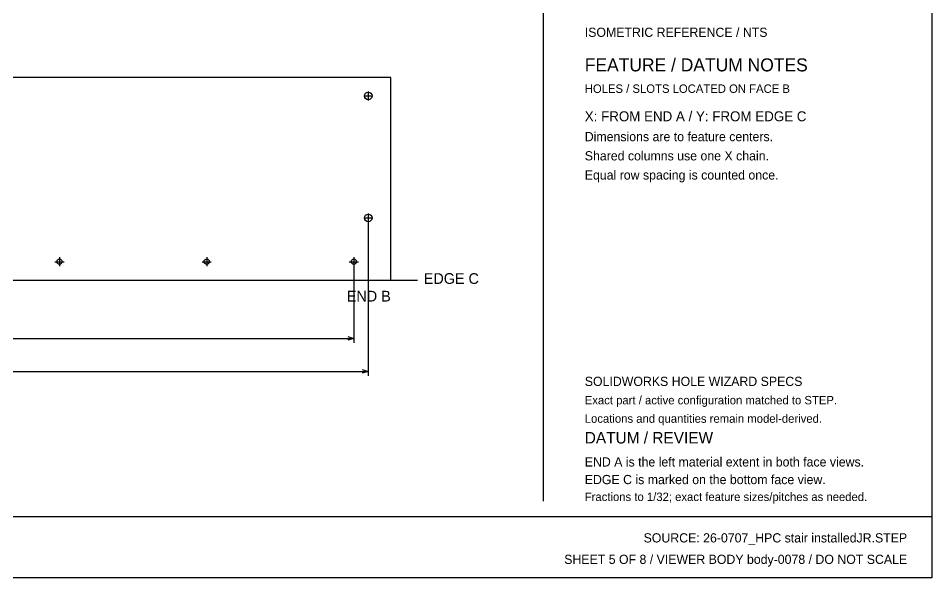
# Model space of a CAD drawing. Header units: inches. Extents: x 1.4 to 100.6, y 1.4 to 64.6.
# Drawn here: x 51 to 100.58, y 1.42 to 31.8 of the extents above; entities that cross this region are included whole.
import ezdxf
from ezdxf.enums import TextEntityAlignment as Align

# ---------------------------------------------------------------- set-up
doc = ezdxf.new("R2010")
doc.units = ezdxf.units.IN
doc.header["$MEASUREMENT"] = 0

msp = doc.modelspace()

# ---------------------------------------------------------------- linework, layer by layer
at = {"layer": 'ANNOTATION'}
for p, q in [((70, 27.833), (70, 27.333)), ((69.75, 27.583), (70.25, 27.583)), ((69.75, 20.958), (70.25, 20.958)), ((70, 21.208), (70, 20.708)), ((70, 20.833), (70, 12.375)), ((52.987, 18.583), (53.487, 18.583)), ((53.237, 18.833), (53.237, 18.333)), ((60.979, 18.583), (61.479, 18.583)), ((61.229, 18.833), (61.229, 18.333)), ((68.97, 18.583), (69.47, 18.583)), ((69.22, 18.833), (69.22, 18.333)), ((69.22, 18.458), (69.22, 14.167)), ((41.25, 17.583), (72.678, 17.583)), ((13.28, 14.417), (69.22, 14.417)), ((68.887, 14.521), (69.22, 14.417)), ((69.22, 14.417), (68.887, 14.312)), ((12.5, 12.625), (70, 12.625)), ((69.667, 12.729), (70, 12.625)), ((70, 12.625), (69.667, 12.521))]:
    msp.add_line(p, q, dxfattribs=at)
at = {"layer": 'OUTLINE'}
for p, q in [((100.583, 64.583), (100.583, 1.417)), ((79.5, 56.625), (79.5, 5.583)), ((71.22, 28.583), (11.28, 28.583)), ((71.22, 17.583), (71.22, 28.583)), ((11.28, 17.583), (71.22, 17.583)), ((1.417, 4.75), (100.583, 4.75)), ((100.583, 1.417), (1.417, 1.417))]:
    msp.add_line(p, q, dxfattribs=at)
for centre, radius in [((70, 27.583), 0.203), ((70, 20.958), 0.203), ((53.237, 18.583), 0.141), ((61.229, 18.583), 0.141), ((69.22, 18.583), 0.141)]:
    msp.add_circle(centre, radius, dxfattribs=at)

# ---------------------------------------------------------------- texts
at = {"layer": 'ANNOTATION'}
for s, height, p in [('ISOMETRIC REFERENCE / NTS', 0.5, (81.75, 30.792)), ('FEATURE / DATUM NOTES', 0.70833, (81.75, 28.917)), ('HOLES / SLOTS LOCATED ON FACE B', 0.45833, (81.75, 27.75)), ('X: FROM END A / Y: FROM EDGE C', 0.54167, (81.75, 26.208)), ('Dimensions are to feature centers.', 0.5, (81.75, 25.125)), ('Shared columns use one X chain.', 0.5, (81.75, 24.083)), ('Equal row spacing is counted once.', 0.5, (81.75, 23.042)), ('EDGE C', 0.5833, (73.012, 17.375)), ('SOLIDWORKS HOLE WIZARD SPECS', 0.5, (81.75, 11.833)), ('Exact part / active configuration matched to STEP.', 0.45833, (81.75, 10.833)), ('Locations and quantities remain model-derived.', 0.45833, (81.75, 9.833)), ('DATUM / REVIEW', 0.625, (81.75, 8.708)), ('END A is the left material extent in both face views.', 0.5, (81.75, 7.458)), ('EDGE C is marked on the bottom face view.', 0.5, (81.75, 6.5)), ('Fractions to 1/32; exact feature sizes/pitches as needed.', 0.45833, (81.75, 5.583))]:
    msp.add_text(s, height=height, dxfattribs=at).set_placement(p)
for s, height, p in [('END B', 0.5833, (71.22, 16.417)), ('SOURCE: 26-0707_HPC stair installedJR.STEP', 0.5, (99.25, 3.333)), ('SHEET 5 OF 8 / VIEWER BODY body-0078 / DO NOT SCALE', 0.5, (99.25, 2.167))]:
    msp.add_text(s, height=height, dxfattribs=at).set_placement(p, align=Align.RIGHT)

doc.saveas('drawing.dxf')
